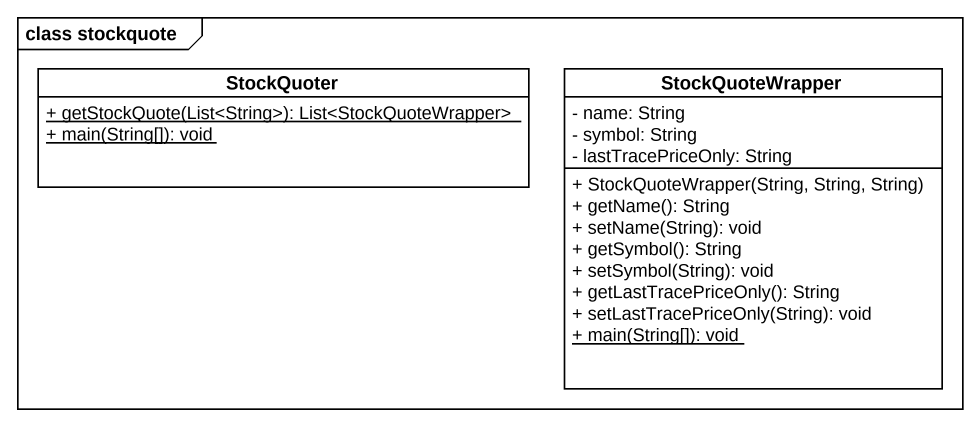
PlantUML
@startuml
mainframe class stockquote
hide circle
hide empty members
skinparam classAttributeIconSize 0
class StockQuoter {
  {static} + getStockQuote(List<String>): List<StockQuoteWrapper>
  {static} + main(String[]): void
}
class StockQuoteWrapper {
  - name: String
  - symbol: String
  - lastTracePriceOnly: String
  + StockQuoteWrapper(String, String, String)
  + getName(): String
  + setName(String): void
  + getSymbol(): String
  + setSymbol(String): void
  + getLastTracePriceOnly(): String
  + setLastTracePriceOnly(String): void
  {static} + main(String[]): void
}
@enduml
